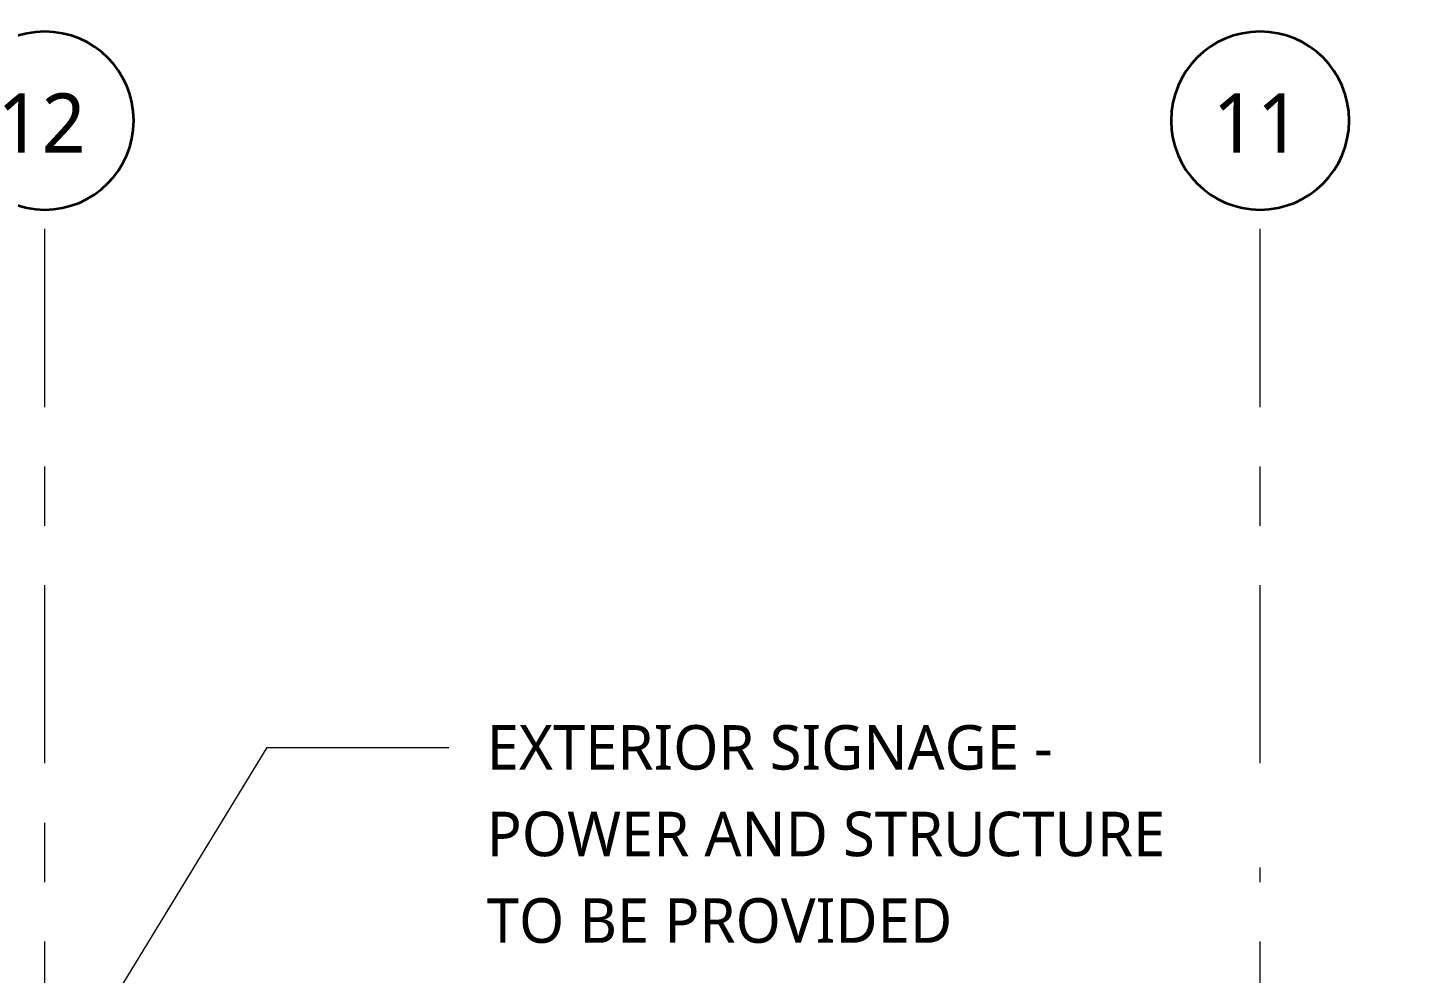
# Model space of a CAD drawing. Header units: inches. Extents: x 6 to 15224, y -733 to 6300.
# Drawn here: x 1717.6 to 2089.1, y 6045.4 to 6300.3 of the extents above; entities that cross this region are included whole.
import ezdxf

# ---------------------------------------------------------------- set-up
doc = ezdxf.new("R2010")
doc.units = ezdxf.units.IN
doc.header["$MEASUREMENT"] = 0
doc.linetypes.add('Center 3_8_', pattern=[96, 48, -16, 16, -16])
for name, color, linetype, lineweight in [('G-ANNO-TEXT', 231, 'Continuous', 13), ('S-GRID', 1, 'Continuous', 13), ('S-GRID-IDEN', 1, 'Continuous', 35)]:
    doc.layers.add(name, color=color, linetype=linetype, lineweight=lineweight)
doc.styles.add('Open Sans_5', font='OpenSans-Regular.ttf', dxfattribs={"height": 12})
doc.styles.add('Open Sans_6', font='OpenSans-Regular.ttf', dxfattribs={"height": 16})

# ---------------------------------------------------------------- blocks, each defined once
blk = doc.blocks.new('Grid - AN Grid Head-AM-799031-WEST ELEVATION')
at = {"layer": 'S-GRID-IDEN'}
for start, end in [(360, 180), (180, 360)]:
    blk.add_arc((-24, 6275.21), 24, start, end, dxfattribs=at)

msp = doc.modelspace()

# ---------------------------------------------------------------- linework, layer by layer
at = {"layer": 'G-ANNO-TEXT', "color": 7}
for p, q in [((1667.5505087, 5918.34956274), (1782.13738386, 6106.29449605)), ((1782.13738386, 6106.29449605), (1831.04280962, 6106.29449605))]:
    msp.add_line(p, q, dxfattribs=at)
at = {"layer": 'S-GRID', "linetype": 'Center 3_8_'}
for p, q in [((1722.17166239, 4950), (1722.17166239, 6251.21253225)), ((2049.67166239, 4950), (2049.67166239, 6251.21253225))]:
    msp.add_line(p, q, dxfattribs=at)

# ---------------------------------------------------------------- block references
at = {"layer": 'S-GRID-IDEN'}
for p in [(1746.17166239, 0), (2073.67166239, 0)]:
    msp.add_blockref('Grid - AN Grid Head-AM-799031-WEST ELEVATION', p, dxfattribs=at)

# ---------------------------------------------------------------- texts
at = {"layer": 'G-ANNO-TEXT', "color": 7, "char_height": 12, "attachment_point": 1, "style": 'Open Sans_5', "bg_fill": 3, "box_fill_scale": 1.25, "bg_fill_color": 256, "bg_fill_true_color": 13158600, "bg_fill_transparency": 0}
for s, insert, width in [('EXTERIOR SIGNAGE - ', (1841.28280962, 6112.29449605), 202), ('TO BE PROVIDED', (1841.28280962, 6065.62782939), 163.216)]:
    msp.add_mtext(s, dxfattribs=dict(at, insert=insert, width=width))
at = {"layer": 'S-GRID-IDEN', "lineweight": 13, "char_height": 16, "width": 30.704, "attachment_point": 1, "style": 'Open Sans_6'}
for s, insert in [('12', (1709.38775434, 6282.55736864)), ('11', (2036.88775434, 6282.55736864))]:
    msp.add_mtext(s, dxfattribs=dict(at, insert=insert))

# ---------------------------------------------------------------- next in the draw order: texts
at = {"layer": 'G-ANNO-TEXT', "color": 7, "insert": (1841.28280962, 6088.96116272), "char_height": 12, "width": 244.824, "attachment_point": 1, "style": 'Open Sans_5', "bg_fill": 3, "box_fill_scale": 1.25, "bg_fill_color": 256, "bg_fill_true_color": 13158600, "bg_fill_transparency": 0}
msp.add_mtext('POWER AND STRUCTURE ', dxfattribs=at)

doc.saveas('drawing.dxf')
